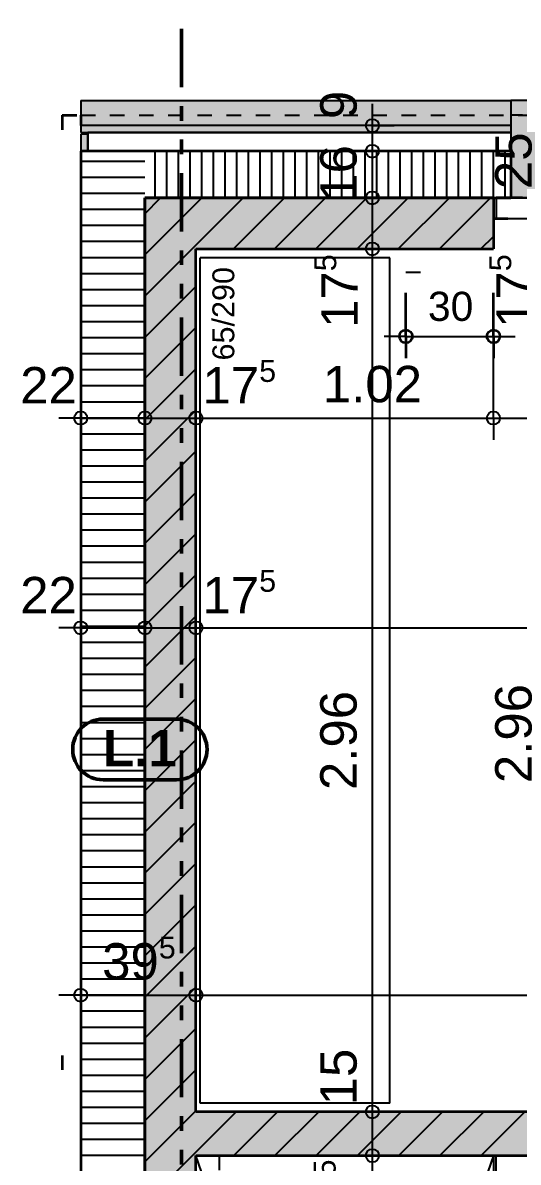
# Model space of a CAD drawing. Header units: centimetres. Extents: x 0.3 to 84.3, y 0.3 to 59.7.
# Drawn here: x 30.82 to 34.22, y 40.55 to 48.37 of the extents above; entities that cross this region are included whole.
import ezdxf

# ---------------------------------------------------------------- set-up
doc = ezdxf.new("R2010")
doc.units = ezdxf.units.CM
for name, pattern in [('AUSGEZOGEN', [0]), ('LINIE_17', [0.05, 0, -0.05]), ('LINIE_23', [0.79, 0.4, -0.13, 0, -0.13, 0, -0.13]), ('PUNKT', [6.35, 0, -6.35]), ('RAND', [44.45, 12.7, -6.35, 12.7, -6.35, 0, -6.35]), ('VERDECKT', [9.525, 6.35, -3.175])]:
    doc.linetypes.add(name, pattern=pattern)
for name, color, linetype, lineweight in [('Allgemein', 7, 'AUSGEZOGEN', 35), ('Bad', 7, 'AUSGEZOGEN', 25), ('Bauachsen grob', 7, 'RAND', 25), ('Daemmung', 7, 'AUSGEZOGEN', 35), ('Fenster', 7, 'AUSGEZOGEN', 35), ('Fuellflaeche tragende Wände MW', 7, 'AUSGEZOGEN', 25), ('Holz Fassadenverkleidung', 7, 'AUSGEZOGEN', 35), ('Konstruktion oben', 7, 'VERDECKT', 25), ('Spengler', 7, 'AUSGEZOGEN', 35), ('Text Werkplan Ausfuehrung', 7, 'AUSGEZOGEN', 50), ('Unterkonstruktion', 7, 'AUSGEZOGEN', 35), ('Vorhangbrett', 7, 'AUSGEZOGEN', 25), ('Wand Mauerwerk tragend', 7, 'AUSGEZOGEN', 35), ('Werkplan- Ausfuehrungsmasse', 7, 'AUSGEZOGEN', 25)]:
    doc.layers.add(name, color=color, linetype=linetype, lineweight=lineweight)
doc.layers.add('Moebel', color=7, linetype='AUSGEZOGEN', lineweight=25, true_color=0xababab)
doc.styles.add('ARIAL', font='ARIAL.TTF')

msp = doc.modelspace()

# ---------------------------------------------------------------- hatches: boundary and pattern name
at = {"layer": 'Allgemein', "linetype": 'AUSGEZOGEN', "lineweight": 25}
for points in [[(34.17, 47.484), (34.17, 47.164), (34.25, 47.164), (34.25, 47.484), (34.25, 47.564), (34.25, 47.612), (34.25, 47.66), (34.25, 47.732), (34.17, 47.732), (34.17, 47.66), (34.17, 47.612), (34.17, 47.564)], [(31.22, 47.602), (31.22, 47.484), (31.268, 47.484), (31.268, 47.602)]]:
    msp.add_hatch(color=32, dxfattribs=at).paths.add_polyline_path(points)
h = msp.add_hatch(color=32, dxfattribs=at)
h.paths.add_polyline_path([(57.01, 47.612), (63.216, 47.612), (63.216, 47.66), (57.01, 47.66)])
h.paths.add_polyline_path([(36.73, 47.612), (41.45, 47.612), (41.45, 47.66), (36.73, 47.66)])
h.paths.add_polyline_path([(44.01, 47.612), (48.73, 47.612), (48.73, 47.66), (44.01, 47.66)])
h.paths.add_polyline_path([(51.29, 47.612), (54.45, 47.612), (54.45, 47.66), (51.29, 47.66)])
h.paths.add_polyline_path([(31.22, 47.612), (34.17, 47.612), (34.17, 47.66), (31.22, 47.66)])
at = {"layer": 'Bad', "linetype": 'AUSGEZOGEN', "lineweight": 25, "true_color": 0xa8ffff}
h = msp.add_hatch(color=131, dxfattribs=at)
h.paths.add_polyline_path([(34.05, 38.994), (34.05, 37.534), (34.07, 37.534), (34.07, 38.994)])
h.paths.add_polyline_path([(34.05, 40.594), (34.05, 40.394), (34.07, 40.394), (34.07, 40.594)])
at = {"layer": 'Fuellflaeche tragende Wände MW', "linetype": 'AUSGEZOGEN', "lineweight": 25}
h = msp.add_hatch(color=254, dxfattribs=at)
h.paths.add_polyline_path([(31.66, 47.164), (31.66, 40.464), (32.01, 40.464), (32.01, 47.164)])
h.paths.add_polyline_path([(31.66, 27.289), (32.01, 27.289), (32.01, 31.794), (31.66, 31.794)])
h.paths.add_polyline_path([(31.66, 34.594), (32.01, 34.594), (32.01, 37.664), (31.66, 37.664)])
h = msp.add_hatch(color=254, dxfattribs=at)
h.paths.add_polyline_path([(34.05, 47.164), (32.01, 47.164), (32.01, 46.814), (34.05, 46.814)])
h.paths.add_polyline_path([(51.41, 46.814), (54.33, 46.814), (54.33, 47.164), (51.41, 47.164)])
h.paths.add_polyline_path([(57.13, 47.164), (57.13, 46.814), (62.37, 46.814), (62.37, 47.164)])
h.paths.add_polyline_path([(44.13, 47.164), (44.13, 46.814), (48.61, 46.814), (48.61, 47.164)])
h.paths.add_polyline_path([(41.33, 46.814), (41.33, 47.164), (36.85, 47.164), (36.85, 46.814)])
msp.add_hatch(color=254, dxfattribs=at).paths.add_polyline_path([(32.01, 40.894), (32.01, 40.594), (38.77, 40.594), (38.77, 40.894)])
at = {"layer": 'Spengler', "linetype": 'AUSGEZOGEN', "lineweight": 25, "true_color": 0xfafafa}
for points in [[(31.22, 47.832), (31.22, 47.66), (34.17, 47.66), (34.17, 47.832)], [(34.17, 47.832), (34.17, 47.732), (34.25, 47.732), (34.25, 47.164), (36.65, 47.164), (36.65, 47.732), (36.73, 47.732), (36.73, 47.832)]]:
    msp.add_hatch(color=7, dxfattribs=at).paths.add_polyline_path(points)

# ---------------------------------------------------------------- linework, layer by layer
at = {"layer": 'Allgemein', "color": 7, "linetype": 'AUSGEZOGEN', "lineweight": 25}
for p, q in [((34.25, 47.732), (34.17, 47.732)), ((34.17, 47.732), (34.17, 47.66)), ((34.17, 47.66), (31.22, 47.66)), ((31.22, 47.66), (31.22, 47.612)), ((31.22, 47.612), (31.268, 47.612)), ((31.268, 47.612), (34.17, 47.612)), ((34.17, 47.612), (34.17, 47.564)), ((31.22, 47.602), (31.22, 47.484)), ((31.268, 47.602), (31.22, 47.602)), ((31.268, 47.564), (31.268, 47.602)), ((31.268, 47.484), (31.268, 47.564)), ((34.17, 47.564), (34.17, 47.484)), ((31.22, 47.484), (31.268, 47.484)), ((34.17, 47.484), (34.17, 47.164)), ((34.17, 47.164), (34.25, 47.164))]:
    msp.add_line(p, q, dxfattribs=at)
at = {"layer": 'Bad', "color": 7, "linetype": 'AUSGEZOGEN', "lineweight": 25}
for p, q in [((33.03, 37.644), (32.01, 40.594)), ((34.05, 40.594), (33.03, 37.644)), ((34.05, 40.594), (34.05, 40.394)), ((34.07, 40.594), (34.05, 40.594)), ((34.07, 40.394), (34.07, 40.594))]:
    msp.add_line(p, q, dxfattribs=at)
at = {"layer": 'Bauachsen grob', "color": 32, "linetype": 'LINIE_23', "lineweight": 50, "true_color": 0xc36e14}
msp.add_line((31.91, 1.394), (31.91, 57.974), dxfattribs=at)
at = {"layer": 'Daemmung', "color": 7, "linetype": 'AUSGEZOGEN', "lineweight": 35}
for p, q in [((31.268, 47.484), (31.22, 47.484)), ((31.22, 47.484), (31.22, 40.264)), ((31.66, 47.484), (31.268, 47.484)), ((34.17, 47.484), (31.66, 47.484)), ((34.17, 47.484), (34.17, 47.164)), ((31.66, 47.164), (32.01, 47.164)), ((31.66, 40.464), (31.66, 47.164)), ((32.01, 47.164), (34.05, 47.164)), ((34.05, 47.164), (34.17, 47.164))]:
    msp.add_line(p, q, dxfattribs=at)
at = {"layer": 'Daemmung', "color": 7, "linetype": 'AUSGEZOGEN', "lineweight": 25}
for p, q in [((31.66, 47.414), (31.22, 47.414)), ((31.66, 47.304), (31.22, 47.304)), ((31.66, 47.304), (31.22, 47.304)), ((31.66, 47.194), (31.22, 47.194)), ((31.66, 47.084), (31.22, 47.084)), ((31.66, 46.974), (31.22, 46.974)), ((31.66, 46.864), (31.22, 46.864)), ((31.66, 46.864), (31.22, 46.864)), ((31.66, 46.754), (31.22, 46.754)), ((31.66, 46.644), (31.22, 46.644)), ((31.66, 46.534), (31.22, 46.534)), ((31.66, 46.424), (31.22, 46.424)), ((31.66, 46.424), (31.22, 46.424)), ((31.66, 46.314), (31.22, 46.314)), ((31.66, 46.204), (31.22, 46.204)), ((31.66, 46.094), (31.22, 46.094)), ((31.66, 45.984), (31.22, 45.984)), ((31.66, 45.984), (31.22, 45.984)), ((31.66, 45.874), (31.22, 45.874)), ((31.66, 45.764), (31.22, 45.764)), ((31.66, 45.654), (31.22, 45.654)), ((31.66, 45.544), (31.22, 45.544)), ((31.66, 45.544), (31.22, 45.544)), ((31.66, 45.434), (31.22, 45.434)), ((31.66, 45.324), (31.22, 45.324)), ((31.66, 45.214), (31.22, 45.214)), ((31.66, 45.104), (31.22, 45.104)), ((31.66, 45.104), (31.22, 45.104)), ((31.66, 44.994), (31.22, 44.994)), ((31.66, 44.884), (31.22, 44.884)), ((31.66, 44.774), (31.22, 44.774)), ((31.66, 44.664), (31.22, 44.664)), ((31.66, 44.664), (31.22, 44.664)), ((31.66, 44.554), (31.22, 44.554)), ((31.66, 44.444), (31.22, 44.444)), ((31.66, 44.334), (31.22, 44.334)), ((31.66, 44.224), (31.22, 44.224)), ((31.66, 44.224), (31.22, 44.224)), ((31.66, 44.114), (31.22, 44.114)), ((31.66, 44.004), (31.22, 44.004)), ((31.66, 43.894), (31.22, 43.894)), ((31.66, 43.784), (31.22, 43.784)), ((31.66, 43.784), (31.22, 43.784)), ((31.66, 43.674), (31.22, 43.674)), ((31.66, 43.564), (31.22, 43.564)), ((31.66, 43.454), (31.22, 43.454)), ((31.66, 43.344), (31.22, 43.344)), ((31.66, 43.344), (31.22, 43.344)), ((31.66, 43.234), (31.22, 43.234)), ((31.66, 43.124), (31.22, 43.124)), ((31.66, 43.014), (31.22, 43.014)), ((31.66, 42.904), (31.22, 42.904)), ((31.66, 42.904), (31.22, 42.904)), ((31.66, 42.794), (31.22, 42.794)), ((31.66, 42.684), (31.22, 42.684)), ((31.66, 42.574), (31.22, 42.574)), ((31.66, 42.464), (31.22, 42.464)), ((31.66, 42.464), (31.22, 42.464)), ((31.66, 42.354), (31.22, 42.354)), ((31.66, 42.244), (31.22, 42.244)), ((31.66, 42.134), (31.22, 42.134)), ((31.66, 42.024), (31.22, 42.024)), ((31.66, 42.024), (31.22, 42.024)), ((31.66, 41.914), (31.22, 41.914)), ((31.66, 41.804), (31.22, 41.804)), ((31.66, 41.694), (31.22, 41.694)), ((31.66, 41.584), (31.22, 41.584)), ((31.66, 41.584), (31.22, 41.584)), ((31.66, 41.474), (31.22, 41.474)), ((31.66, 41.364), (31.22, 41.364)), ((31.66, 41.254), (31.22, 41.254)), ((31.66, 41.144), (31.22, 41.144)), ((31.66, 41.144), (31.22, 41.144)), ((31.66, 41.034), (31.22, 41.034)), ((31.66, 40.924), (31.22, 40.924)), ((31.66, 40.814), (31.22, 40.814)), ((31.66, 40.704), (31.22, 40.704)), ((31.66, 40.704), (31.22, 40.704)), ((31.66, 40.594), (31.22, 40.594))]:
    msp.add_line(p, q, dxfattribs=at)
for points in [[(31.73, 47.164), (31.73, 47.484), (31.73, 47.484)], [(31.73, 47.164), (31.73, 47.484), (31.73, 47.484)], [(31.81, 47.164), (31.81, 47.484), (31.81, 47.484)], [(31.89, 47.164), (31.89, 47.484), (31.89, 47.484)], [(31.97, 47.164), (31.97, 47.484), (31.97, 47.484)], [(32.05, 47.164), (32.05, 47.484), (32.05, 47.484)], [(32.05, 47.164), (32.05, 47.484), (32.05, 47.484)], [(32.13, 47.164), (32.13, 47.484), (32.13, 47.484)], [(32.21, 47.164), (32.21, 47.484), (32.21, 47.484)], [(32.29, 47.164), (32.29, 47.484), (32.29, 47.484)], [(32.37, 47.164), (32.37, 47.484), (32.37, 47.484)], [(32.37, 47.164), (32.37, 47.484), (32.37, 47.484)], [(32.45, 47.164), (32.45, 47.484), (32.45, 47.484)], [(32.53, 47.164), (32.53, 47.484), (32.53, 47.484)], [(32.61, 47.164), (32.61, 47.484), (32.61, 47.484)], [(32.69, 47.164), (32.69, 47.484), (32.69, 47.484)], [(32.69, 47.164), (32.69, 47.484), (32.69, 47.484)], [(32.77, 47.164), (32.77, 47.484), (32.77, 47.484)], [(32.85, 47.164), (32.85, 47.484), (32.85, 47.484)], [(32.93, 47.164), (32.93, 47.484), (32.93, 47.484)], [(33.01, 47.164), (33.01, 47.484), (33.01, 47.484)], [(33.01, 47.164), (33.01, 47.484), (33.01, 47.484)], [(33.09, 47.164), (33.09, 47.484), (33.09, 47.484)], [(33.17, 47.164), (33.17, 47.484), (33.17, 47.484)], [(33.25, 47.164), (33.25, 47.484), (33.25, 47.484)], [(33.33, 47.164), (33.33, 47.484), (33.33, 47.484)], [(33.33, 47.164), (33.33, 47.484), (33.33, 47.484)], [(33.41, 47.164), (33.41, 47.484), (33.41, 47.484)], [(33.49, 47.164), (33.49, 47.484), (33.49, 47.484)], [(33.57, 47.164), (33.57, 47.484), (33.57, 47.484)], [(33.65, 47.164), (33.65, 47.484), (33.65, 47.484)], [(33.65, 47.164), (33.65, 47.484), (33.65, 47.484)], [(33.73, 47.164), (33.73, 47.484), (33.73, 47.484)], [(33.81, 47.164), (33.81, 47.484), (33.81, 47.484)], [(33.89, 47.164), (33.89, 47.484), (33.89, 47.484)], [(33.97, 47.164), (33.97, 47.484), (33.97, 47.484)], [(33.97, 47.164), (33.97, 47.484), (33.97, 47.484)], [(34.05, 47.164), (34.05, 47.484), (34.05, 47.484)], [(34.13, 47.164), (34.13, 47.484), (34.13, 47.484)]]:
    msp.add_lwpolyline(points, dxfattribs=at)
at = {"layer": 'Fenster', "color": 7, "linetype": 'AUSGEZOGEN', "lineweight": 25}
for points in [[(36.73, 47.164), (36.73, 47.832), (34.17, 47.832), (34.17, 47.164), (36.73, 47.164)], [(34.29, 47.164), (34.07, 47.164), (34.07, 47.024), (34.29, 47.024), (34.29, 47.164)]]:
    msp.add_lwpolyline(points, dxfattribs=at)
at = {"layer": 'Holz Fassadenverkleidung', "color": 7, "linetype": 'LINIE_17', "lineweight": 25}
msp.add_line((31.22, 47.732), (63.288, 47.732), dxfattribs=at)
at = {"layer": 'Konstruktion oben', "color": 7, "linetype": 'PUNKT', "lineweight": 35}
for p, q in [((31.092, 47.732), (31.092, 10.796)), ((31.092, 47.732), (63.288, 47.732)), ((31.22, 47.732), (31.22, 47.66))]:
    msp.add_line(p, q, dxfattribs=at)
at = {"layer": 'Moebel', "color": 253, "linetype": 'AUSGEZOGEN', "lineweight": 25, "true_color": 0xababab}
for p, q in [((33.34, 46.754), (32.04, 46.754)), ((32.04, 40.954), (32.04, 46.754)), ((33.34, 40.954), (33.34, 46.754)), ((33.34, 40.954), (32.04, 40.954))]:
    msp.add_line(p, q, dxfattribs=at)
at = {"layer": 'Spengler', "color": 7, "linetype": 'AUSGEZOGEN', "lineweight": 25}
for q in [(31.22, 47.66), (34.17, 47.832)]:
    msp.add_line((31.22, 47.832), q, dxfattribs=at)
at = {"layer": 'Text Werkplan Ausfuehrung', "color": 92, "linetype": 'AUSGEZOGEN', "lineweight": 50, "true_color": 0x00b300}
for p, q in [((31.8775, 43.589), (31.3729, 43.589)), ((31.8775, 43.1723), (31.3729, 43.1723))]:
    msp.add_line(p, q, dxfattribs=at)
for centre, start, end in [((31.3729, 43.3807), 90, 270), ((31.8775, 43.3807), 270, 90)]:
    msp.add_arc(centre, 0.2083, start, end, dxfattribs=at)
at = {"layer": 'Unterkonstruktion', "color": 7, "linetype": 'AUSGEZOGEN', "lineweight": 25}
for p, q in [((34.17, 47.612), (31.268, 47.612)), ((31.268, 47.612), (31.268, 47.602)), ((34.17, 47.612), (34.17, 47.564)), ((31.268, 47.602), (31.268, 47.564)), ((31.268, 47.564), (31.268, 47.484)), ((34.17, 47.564), (34.17, 47.484)), ((31.268, 47.484), (31.66, 47.484)), ((31.66, 47.484), (34.17, 47.484))]:
    msp.add_line(p, q, dxfattribs=at)
at = {"layer": 'Vorhangbrett', "color": 191, "linetype": 'PUNKT', "lineweight": 25, "true_color": 0xbe96ea}
for p, q in [((33.45, 46.654), (37.45, 46.654)), ((32.17, 40.594), (32.17, 37.534))]:
    msp.add_line(p, q, dxfattribs=at)
at = {"layer": 'Vorhangbrett', "color": 191, "linetype": 'AUSGEZOGEN', "lineweight": 35, "true_color": 0xbe96ea}
for p, q in [((33.45, 46.214), (33.45, 46.514)), ((34.05, 46.214), (34.05, 46.514)), ((33.45, 46.214), (33.45, 46.364)), ((34.05, 46.214), (34.05, 46.364)), ((33.45, 46.214), (33.45, 46.064)), ((34.05, 46.214), (34.05, 46.064))]:
    msp.add_line(p, q, dxfattribs=at)
at = {"layer": 'Vorhangbrett', "color": 191, "linetype": 'AUSGEZOGEN', "lineweight": 25, "true_color": 0xbe96ea}
for p, q in [((33.45, 46.214), (33.3, 46.214)), ((33.45, 46.214), (34.05, 46.214)), ((34.05, 46.214), (34.2, 46.214))]:
    msp.add_line(p, q, dxfattribs=at)
at = {"layer": 'Vorhangbrett', "color": 191, "linetype": 'AUSGEZOGEN', "lineweight": 35, "true_color": 0xbe96ea}
for centre in [(33.45, 46.214), (34.05, 46.214)]:
    msp.add_circle(centre, 0.045, dxfattribs=at)
at = {"layer": 'Wand Mauerwerk tragend', "color": 7, "linetype": 'AUSGEZOGEN', "lineweight": 35}
for p, q in [((32.01, 47.164), (31.66, 47.164)), ((31.66, 47.164), (31.66, 40.464)), ((34.05, 47.164), (32.01, 47.164)), ((34.05, 47.164), (34.05, 47.024)), ((34.05, 47.024), (34.05, 46.814)), ((32.01, 46.814), (34.05, 46.814)), ((32.01, 40.894), (32.01, 46.814)), ((38.77, 40.894), (32.01, 40.894)), ((32.01, 40.464), (32.01, 40.594)), ((32.01, 40.594), (38.27, 40.594))]:
    msp.add_line(p, q, dxfattribs=at)
at = {"layer": 'Wand Mauerwerk tragend', "color": 7, "linetype": 'AUSGEZOGEN', "lineweight": 25}
for p, q in [((31.66, 47.056), (31.768, 47.164)), ((32.01, 46.8404), (32.3336, 47.164)), ((32.01, 47.1232), (32.0508, 47.164)), ((31.66, 46.7732), (32.01, 47.1232)), ((31.66, 46.4904), (32.01, 46.8404)), ((31.66, 46.2075), (32.01, 46.5575)), ((31.66, 45.9247), (32.01, 46.2747)), ((31.66, 45.6418), (32.01, 45.9918)), ((31.66, 45.359), (32.01, 45.709)), ((31.66, 45.0761), (32.01, 45.4261)), ((31.66, 44.7933), (32.01, 45.1433)), ((31.66, 44.5105), (32.01, 44.8605)), ((31.66, 44.2276), (32.01, 44.5776)), ((31.66, 43.9448), (32.01, 44.2948)), ((31.66, 43.6619), (32.01, 44.0119)), ((31.66, 43.3791), (32.01, 43.7291)), ((31.66, 43.0962), (32.01, 43.4462)), ((31.66, 42.8134), (32.01, 43.1634)), ((31.66, 42.5306), (32.01, 42.8806)), ((31.66, 42.2477), (32.01, 42.5977)), ((31.66, 41.9649), (32.01, 42.3149)), ((31.66, 41.682), (32.01, 42.032)), ((31.66, 41.3992), (32.01, 41.7492)), ((31.66, 41.1163), (32.01, 41.4663)), ((31.66, 40.8335), (32.01, 41.1835)), ((31.66, 40.5507), (32.01, 40.9007)), ((32.01, 40.6178), (32.2862, 40.894)), ((32.269, 40.594), (32.569, 40.894)), ((32.5519, 40.594), (32.8519, 40.894)), ((32.8347, 40.594), (33.1347, 40.894)), ((33.1176, 40.594), (33.4176, 40.894)), ((33.4004, 40.594), (33.7004, 40.894)), ((33.6832, 40.594), (33.9832, 40.894)), ((33.9661, 40.594), (34.2661, 40.894)), ((31.8562, 40.464), (32.01, 40.6178))]:
    msp.add_line(p, q, dxfattribs=at)
at = {"layer": 'Wand Mauerwerk tragend', "color": 180, "linetype": 'PUNKT', "lineweight": 35}
for p, q in [((34.17, 47.164), (34.05, 47.164)), ((34.05, 47.164), (34.05, 47.024)), ((34.25, 47.164), (34.17, 47.164)), ((34.05, 47.024), (36.85, 47.024))]:
    msp.add_line(p, q, dxfattribs=at)
at = {"layer": 'Wand Mauerwerk tragend', "color": 7, "linetype": 'AUSGEZOGEN', "lineweight": 25}
for points in [[(32.2665, 46.814), (32.2665, 46.814), (32.2665, 46.814), (32.2665, 46.814), (32.6165, 47.164)], [(32.5493, 46.814), (32.5493, 46.814), (32.5493, 46.814), (32.5493, 46.814), (32.8993, 47.164)], [(32.8322, 46.814), (32.8322, 46.814), (32.8322, 46.814), (32.8322, 46.814), (33.1822, 47.164)], [(33.115, 46.814), (33.115, 46.814), (33.115, 46.814), (33.115, 46.814), (33.465, 47.164)], [(33.3979, 46.814), (33.3979, 46.814), (33.3979, 46.814), (33.3979, 46.814), (33.7479, 47.164)], [(33.6807, 46.814), (33.6807, 46.814), (33.6807, 46.814), (33.6807, 46.814), (34.0307, 47.164)], [(33.9635, 46.814), (33.9635, 46.814), (33.9635, 46.814), (33.9635, 46.814), (34.05, 46.9005)]]:
    msp.add_lwpolyline(points, dxfattribs=at)
at = {"layer": 'Werkplan- Ausfuehrungsmasse', "color": 7, "linetype": 'AUSGEZOGEN', "lineweight": 25}
for p, q in [((33.22, 47.66), (33.22, 47.81)), ((33.22, 47.66), (33.07, 47.66)), ((33.22, 47.66), (33.37, 47.66)), ((33.22, 47.66), (33.22, 47.66)), ((33.22, 47.484), (33.22, 47.66)), ((33.22, 47.484), (33.07, 47.484)), ((33.22, 47.484), (33.37, 47.484)), ((33.22, 47.484), (33.22, 47.484)), ((33.22, 47.164), (33.22, 47.484)), ((33.22, 47.164), (33.07, 47.164)), ((33.22, 47.164), (33.37, 47.164)), ((33.22, 47.164), (33.22, 47.164)), ((33.22, 46.814), (33.22, 47.164)), ((33.22, 46.814), (33.07, 46.814)), ((33.22, 46.814), (33.37, 46.814)), ((33.22, 46.814), (33.22, 46.814)), ((33.22, 40.894), (33.22, 46.814)), ((31.22, 45.654), (31.22, 45.804)), ((31.66, 45.654), (31.66, 45.804)), ((32.01, 45.654), (32.01, 45.804)), ((34.05, 45.654), (34.05, 45.804)), ((31.22, 45.654), (31.07, 45.654)), ((31.22, 45.654), (31.22, 45.504)), ((31.22, 45.654), (31.22, 45.654)), ((31.66, 45.654), (31.66, 45.504)), ((31.66, 45.654), (31.66, 45.654)), ((31.66, 45.654), (32.01, 45.654)), ((32.01, 45.654), (32.01, 45.504)), ((32.01, 45.654), (32.01, 45.654)), ((34.05, 45.654), (34.05, 45.504)), ((31.22, 44.214), (31.22, 44.364)), ((31.66, 44.214), (31.66, 44.364)), ((32.01, 44.214), (32.01, 44.364)), ((31.22, 44.214), (31.07, 44.214)), ((31.22, 44.214), (31.22, 44.064)), ((31.22, 44.214), (31.22, 44.214)), ((31.22, 44.214), (31.66, 44.214)), ((31.66, 44.214), (31.66, 44.064)), ((31.66, 44.214), (31.66, 44.214)), ((31.66, 44.214), (32.01, 44.214)), ((32.01, 44.214), (32.01, 44.064)), ((32.01, 44.214), (32.01, 44.214)), ((32.01, 44.214), (40.81, 44.214)), ((31.22, 41.694), (31.22, 41.844)), ((32.01, 41.694), (32.01, 41.844)), ((31.22, 41.694), (31.07, 41.694)), ((31.22, 41.694), (31.22, 41.544)), ((31.22, 41.694), (31.22, 41.694)), ((32.01, 41.694), (32.01, 41.544)), ((32.01, 41.694), (32.01, 41.694)), ((33.22, 40.894), (33.07, 40.894)), ((33.22, 40.894), (33.37, 40.894)), ((33.22, 40.894), (33.22, 40.894)), ((33.22, 40.594), (33.22, 40.894)), ((33.22, 40.594), (33.07, 40.594)), ((33.22, 40.594), (33.37, 40.594)), ((33.22, 40.464), (33.22, 40.594))]:
    msp.add_line(p, q, dxfattribs=at)
for points in [[(34.05, 45.654), (34.05, 45.6552), (34.05, 45.6552), (34.05, 45.7159), (34.05, 45.7159), (34.05, 45.7165), (34.05, 45.7165), (34.05, 45.7165), (34.05, 45.7165), (34.05, 45.7165), (34.05, 45.7165), (34.05, 45.7165), (34.05, 45.7165), (34.05, 45.7165), (34.05, 45.7165), (34.05, 45.7165), (34.05, 45.7165), (34.05, 45.7165), (34.05, 45.7165), (34.05, 45.7165), (34.05, 45.7165), (34.05, 45.7165), (34.05, 45.7165), (34.05, 45.7165), (34.05, 45.7165), (34.05, 45.7165), (34.05, 45.7165), (34.05, 45.7165), (34.05, 45.7165), (34.05, 45.7165), (34.05, 45.7165), (34.05, 45.7165), (34.05, 45.7165), (34.05, 45.7165), (34.05, 45.7165), (34.05, 45.7165), (34.05, 45.7165), (34.05, 45.7181), (34.05, 45.7181), (34.05, 46.414)], [(31.22, 45.654), (31.5014, 45.654), (31.5014, 45.654), (31.66, 45.654)], [(32.01, 45.654), (33.032, 45.654), (33.032, 45.654), (34.05, 45.654)], [(34.05, 45.654), (34.2737, 45.654), (34.2737, 45.654), (35.3626, 45.654), (35.3626, 45.654), (36.85, 45.654)], [(31.22, 41.694), (31.2224, 41.694), (31.2224, 41.694), (32.01, 41.694)], [(32.01, 41.694), (32.8732, 41.694), (32.8732, 41.694), (34.5165, 41.694), (34.5165, 41.694), (38.77, 41.694)], [(33.22, 40.594), (33.1573, 40.594), (33.1573, 40.594), (33.1564, 40.594), (33.1564, 40.594), (33.1549, 40.594), (33.1549, 40.594), (33.1547, 40.594), (33.1547, 40.594), (33.1425, 40.594), (33.1425, 40.594), (32.42, 40.594)]]:
    msp.add_lwpolyline(points, dxfattribs=at)
for centre in [(33.22, 47.66), (33.22, 47.484), (33.22, 47.164), (33.22, 46.814), (31.22, 45.654), (31.66, 45.654), (32.01, 45.654), (34.05, 45.654), (31.22, 44.214), (31.66, 44.214), (32.01, 44.214), (31.22, 41.694), (32.01, 41.694), (33.22, 40.894), (33.22, 40.594)]:
    msp.add_circle(centre, 0.045, dxfattribs=at)

# ---------------------------------------------------------------- texts
at = {"layer": 'Moebel', "color": 253, "linetype": 'AUSGEZOGEN', "lineweight": 25, "true_color": 0xababab, "insert": (32.275, 46.049), "char_height": 0.15, "width": 0.075, "attachment_point": 7, "rotation": 90, "style": 'ARIAL'}
msp.add_mtext('65/290', dxfattribs=at)
at = {"layer": 'Text Werkplan Ausfuehrung', "color": 92, "linetype": 'AUSGEZOGEN', "lineweight": 50, "true_color": 0x00b300, "insert": (31.3729, 43.264), "char_height": 0.25, "width": 0.125, "attachment_point": 7, "style": 'ARIAL'}
msp.add_mtext('\\fArial|i0|b1|c0|p0;L.1', dxfattribs=at)
at = {"layer": 'Vorhangbrett', "color": 191, "linetype": 'AUSGEZOGEN', "lineweight": 35, "true_color": 0xbe96ea, "insert": (33.6013, 46.3175), "char_height": 0.2, "width": 0.1, "attachment_point": 7, "style": 'ARIAL'}
msp.add_mtext('30', dxfattribs=at)
at = {"layer": 'Werkplan- Ausfuehrungsmasse', "color": 7, "linetype": 'AUSGEZOGEN', "lineweight": 50, "attachment_point": 7, "rotation": 90, "style": 'ARIAL'}
for s, insert, char_height, width in [('9', (33.1157, 47.705), 0.25, 0.125), ('25', (34.3157, 47.2248), 0.25, 0.125), ('16', (33.1157, 47.1378), 0.25, 0.125), ('5', (32.9742, 46.6608), 0.15, 0.075), ('5', (34.1742, 46.6608), 0.15, 0.075), ('17', (33.12, 46.2724), 0.25, 0.125), ('17', (34.32, 46.2724), 0.25, 0.125), ('2.96', (34.3157, 43.1497), 0.25, 0.125), ('2.96', (33.1157, 43.1021), 0.25, 0.125), ('15', (33.1157, 40.939), 0.25, 0.125), ('5', (32.9699, 40.4508), 0.15, 0.075)]:
    msp.add_mtext(s, dxfattribs=dict(at, insert=insert, char_height=char_height, width=width))
at = {"layer": 'Werkplan- Ausfuehrungsmasse', "color": 7, "linetype": 'AUSGEZOGEN', "lineweight": 50, "attachment_point": 7, "style": 'ARIAL'}
for s, insert, char_height, width in [('5', (32.4435, 45.8998), 0.15, 0.075), ('22', (30.8049, 45.754), 0.25, 0.125), ('17', (32.055, 45.754), 0.25, 0.125), ('1.02', (32.8807, 45.7583), 0.25, 0.125), ('22', (30.8049, 44.314), 0.25, 0.125), ('17', (32.055, 44.314), 0.25, 0.125), ('5', (32.4435, 44.4598), 0.15, 0.075), ('39', (31.3667, 41.7984), 0.25, 0.125), ('5', (31.7552, 41.9443), 0.15, 0.075)]:
    msp.add_mtext(s, dxfattribs=dict(at, insert=insert, char_height=char_height, width=width))

doc.saveas('drawing.dxf')
